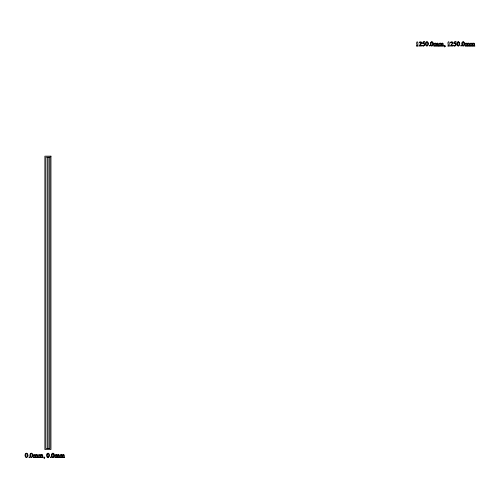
<?xml version="1.0" encoding="UTF-8"?>
<svg xmlns="http://www.w3.org/2000/svg" width="500" height="500" viewBox="0 0 500 500"><rect width="100%" height="100%" fill="white"/><g stroke="black" fill="none" stroke-linecap="round" stroke-linejoin="round"><path stroke-width="0.75" d="M48.913 448.338L48.913 157.369L47.5 157.369L47.5 448.338M25.738 454.188L25.738 456.587L26.5 457.394L27.144 456.881L27.212 454.162L26.475 453.306L25.738 454.188M30.619 454.188L30.625 456.587L31.387 457.394L32.031 456.881L32.1 454.162L31.363 453.306L30.619 454.188M47.275 454.188L47.275 456.587L48.038 457.394L48.681 456.881L48.75 454.162L48.012 453.306L47.275 454.188M52.162 454.188L52.162 456.587L52.925 457.394L53.569 456.881L53.637 454.162L52.9 453.306L52.162 454.188M426.213 42.713L426.219 45.113L426.981 45.919L427.625 45.406L427.694 42.688L426.956 41.831L426.213 42.713M431.1 42.713L431.106 45.113L431.869 45.919L432.512 45.406L432.581 42.688L431.844 41.831L431.1 42.713M457.525 42.713L457.531 45.113L458.294 45.919L458.938 45.406L459.006 42.688L458.269 41.831L457.525 42.713M462.413 42.713L462.419 45.113L463.181 45.919L463.825 45.406L463.894 42.688L463.156 41.831L462.413 42.713M35.412 456.75L35.325 457.281C33.819 457.663 37.525 457.656 36.019 457.287L35.931 455.262L36.631 454.875L37.088 455.138L37.069 457.312C35.619 457.638 39.212 457.631 37.781 457.325L37.581 454.95L36.894 454.531L35.869 455.081L35.175 454.531L34.162 455.037C33.119 453.606 33.431 456.3 33.525 457.344C32.163 457.619 35.731 457.612 34.275 457.331L34.519 454.981L35.344 455.188L35.412 456.75M40.475 456.75L40.394 457.281C38.888 457.663 42.594 457.656 41.087 457.287L40.994 455.262L41.694 454.875L42.156 455.138L42.138 457.312C40.688 457.638 44.281 457.631 42.844 457.325L42.65 454.95L41.962 454.531L40.938 455.081L40.244 454.531L39.231 455.037C38.188 453.606 38.5 456.3 38.594 457.344C37.225 457.619 40.8 457.612 39.337 457.331L39.588 454.981L40.412 455.188L40.475 456.75M56.95 456.75L56.863 457.281C55.356 457.663 59.062 457.656 57.556 457.287L57.469 455.262L58.169 454.875L58.625 455.138L58.606 457.312C57.156 457.638 60.756 457.631 59.319 457.325L59.119 454.95L58.431 454.531L57.406 455.081L56.719 454.531L55.7 455.037C54.656 453.606 54.975 456.3 55.062 457.344C53.7 457.619 57.269 457.612 55.812 457.331L56.056 454.981L56.887 455.188L56.95 456.75M62.019 456.75L61.931 457.281C60.425 457.663 64.131 457.656 62.625 457.287L62.538 455.262L63.238 454.875L63.694 455.138L63.675 457.312C62.225 457.638 65.825 457.631 64.388 457.325L64.188 454.95L63.5 454.531L62.475 455.081L61.781 454.531L60.769 455.037C59.725 453.606 60.044 456.3 60.131 457.344C58.769 457.619 62.337 457.612 60.881 457.331L61.125 454.981L61.95 455.188L62.019 456.75M435.887 45.275L435.806 45.806C434.3 46.188 438.006 46.181 436.5 45.812L436.406 43.788L437.106 43.4L437.569 43.656L437.55 45.838C436.1 46.156 439.694 46.156 438.256 45.844L438.062 43.475L437.375 43.056L436.35 43.606L435.656 43.056L434.644 43.562C433.6 42.131 433.913 44.825 434.006 45.869C432.638 46.144 436.213 46.137 434.75 45.856L435 43.506L435.825 43.712L435.887 45.275M440.956 45.275L440.875 45.806C439.369 46.188 443.075 46.181 441.569 45.812L441.475 43.788L442.175 43.4L442.638 43.656L442.619 45.838C441.169 46.156 444.762 46.156 443.325 45.844L443.131 43.475L442.444 43.056L441.419 43.606L440.725 43.056L439.712 43.562C438.669 42.131 438.981 44.825 439.069 45.869C437.706 46.144 441.275 46.137 439.819 45.856L440.069 43.506L440.894 43.712L440.956 45.275M467.2 45.275L467.119 45.806C465.613 46.188 469.319 46.181 467.812 45.812L467.719 43.788L468.419 43.4L468.881 43.656L468.862 45.838C467.413 46.156 471.006 46.156 469.569 45.844L469.375 43.475L468.688 43.056L467.663 43.606L466.969 43.056L465.956 43.562C464.913 42.131 465.225 44.825 465.319 45.869C463.95 46.144 467.519 46.137 466.062 45.856L466.312 43.506L467.137 43.712L467.2 45.275M472.269 45.275L472.188 45.806C470.675 46.188 474.387 46.181 472.881 45.812L472.788 43.788L473.488 43.4L473.95 43.656L473.931 45.838C472.481 46.156 476.075 46.156 474.637 45.844L474.438 43.475L473.756 43.056L472.731 43.606L472.038 43.056L471.025 43.562C469.981 42.131 470.294 44.825 470.381 45.869C469.019 46.144 472.587 46.137 471.131 45.856L471.381 43.506L472.206 43.712L472.269 45.275M27.95 455.325L27.75 456.519L26.463 457.575L25.431 457L25 455.35L25.288 453.938L26.494 453.131L27.625 453.9L27.95 455.325M32.837 455.325L32.638 456.519L31.35 457.575L30.319 457L29.887 455.35L30.175 453.938L31.381 453.131L32.513 453.9L32.837 455.325M49.488 455.325L49.288 456.519L48 457.575L46.969 457L46.537 455.35L46.825 453.938L48.031 453.131L49.169 453.9L49.488 455.325M54.375 455.325L54.175 456.519L52.888 457.575L51.856 457L51.425 455.35L51.712 453.938L52.919 453.131L54.05 453.9L54.375 455.325M428.431 43.85L428.231 45.044L426.944 46.094L425.913 45.525L425.481 43.875L425.769 42.462L426.975 41.656L428.106 42.425L428.431 43.85M433.319 43.85L433.119 45.044L431.831 46.094L430.8 45.525L430.369 43.875L430.656 42.462L431.863 41.656L432.994 42.425L433.319 43.85M459.744 43.85L459.544 45.044L458.256 46.094L457.225 45.525L456.794 43.875L457.081 42.462L458.288 41.656L459.419 42.425L459.744 43.85M464.631 43.85L464.431 45.044L463.144 46.094L462.113 45.525L461.681 43.875L461.969 42.462L463.169 41.656L464.306 42.425L464.631 43.85M422.587 43.281L423.619 43.562L424.494 44.75L423.581 45.862L422.375 45.694L423.194 46.106L424.462 45.637L424.844 43.863L423.069 42.794L423.338 42.237C425.262 42.806 425.506 40.812 423.294 41.725L422.6 43.244M453.9 43.281L454.931 43.562L455.806 44.75L454.894 45.862L453.681 45.694L454.506 46.106L455.775 45.637L456.156 43.863L454.381 42.794L454.65 42.237C456.575 42.806 456.819 40.812 454.606 41.725L453.913 43.244M417.038 45.462L416.919 45.838C414.981 46.15 419.613 46.119 417.725 45.869C418.781 40.056 415.438 40.888 417.038 45.462M448.35 45.462L448.231 45.838C446.294 46.15 450.925 46.119 449.038 45.869C450.15 39.625 446.731 41.125 448.35 45.462M44.569 457.606L44.088 458.438L44.819 457.444L44 456.969L44.019 457.469L44.569 457.606M445.044 46.131L444.569 46.962L445.3 45.969L444.481 45.494L444.5 45.994L445.044 46.131M421.669 42.812L419.744 45.538L421.912 45.113L421.644 46.037L419.1 46.037L421.1 43.081L420.238 42.119L419.106 42.944L419.65 41.931L421.331 41.981L421.669 42.812M452.975 42.812L451.056 45.538L453.225 45.113L452.956 46.037L450.412 46.037L452.413 43.081L451.55 42.119L450.419 42.944L450.956 41.931L452.644 41.981L452.975 42.812M29.625 457.225L29.262 457.587L28.9 457.225L29.262 456.869L29.625 457.225M51.163 457.225L50.8 457.587L50.438 457.225L50.8 456.869L51.163 457.225M430.106 45.75L429.744 46.112L429.381 45.75L429.744 45.388L430.106 45.75M461.413 45.75L461.056 46.112L460.694 45.75L461.056 45.388L461.413 45.75M50.963 156.156L44.875 156.156L44.875 449.55L50.963 449.55L50.963 156.156M49.956 157.169L45.881 157.169L45.881 448.544L49.956 448.544L49.956 157.169"/></g></svg>
